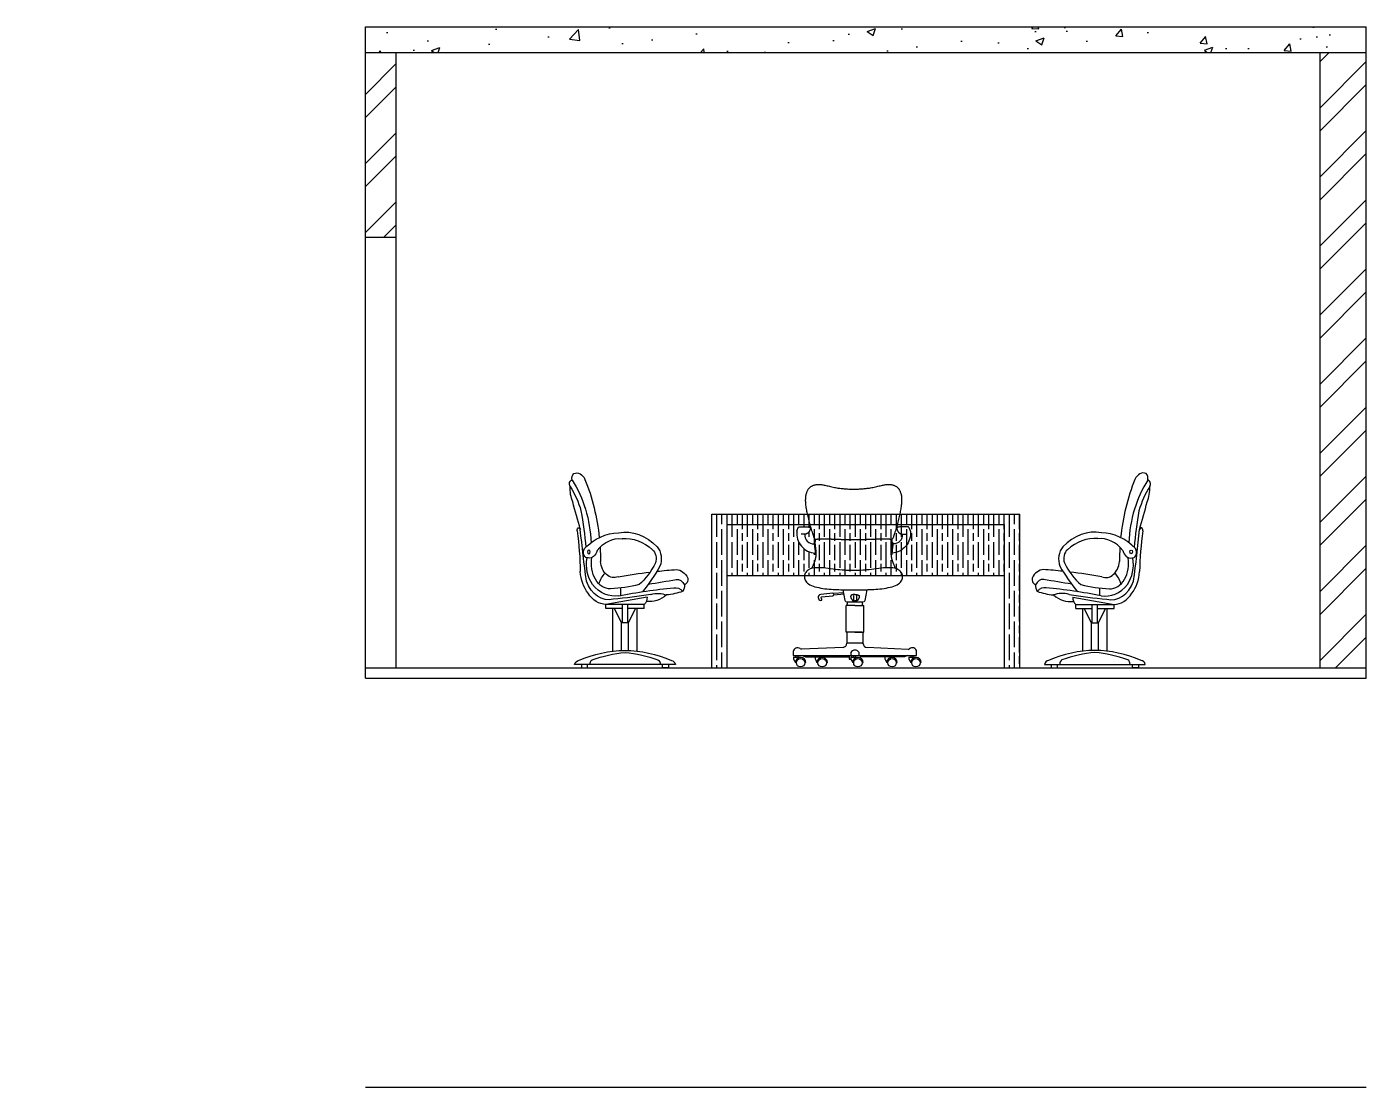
# Model space of a CAD drawing. Header units: inches. Extents: x 2702 to 16065, y 1501 to 3657.
# Drawn here: x 3800.5 to 4061.5, y 2373.3 to 2580.1 of the extents above; entities that cross this region are included whole.
import ezdxf

# ---------------------------------------------------------------- set-up
doc = ezdxf.new("R2010")
doc.units = ezdxf.units.IN
pattern_1 = [(90, (0, -504.8962), (3, -2e-16), [5, -1]), (90, (1, -505.8962), (3, -2e-16), [3, -0.75, 1.5, -0.75]), (90, (2, -507.3962), (3, -2e-16), [5, -1])]

# ---------------------------------------------------------------- blocks, each defined once
blk = doc.blocks.new('A$C01003397')
at = {"linetype": 'ByBlock'}
for p, q in [((233.7, 304.7), (470.5, 273)), ((386.2, 344.2), (386.2, 312.4)), ((250.5, 256), (250.5, 273)), ((250.5, 273), (470.5, 273)), ((250.5, 256), (345.5, 256)), ((290.5, 72.1), (290.5, 256)), ((340.5, 194.4), (299.8, 256)), ((345.5, 194.4), (345.5, 273)), ((375.5, 194.4), (375.5, 273)), ((375.5, 256), (470.5, 256)), ((380.5, 194.4), (421.2, 256)), ((430.5, 72.1), (430.5, 256)), ((470.5, 256), (470.5, 273)), ((340.5, 194.4), (380.5, 194.4)), ((340.5, 74.8), (340.5, 194.4)), ((380.5, 74.8), (380.5, 194.4)), ((70.4, 15), (650.5, 15)), ((110.3, 15), (110.3, 0)), ((110.3, 0), (145.3, 0)), ((145.3, 0), (145.3, 15)), ((575.9, 0), (575.9, 15)), ((610.9, 0), (575.9, 0)), ((610.9, 15), (610.9, 0))]:
    blk.add_line(p, q, dxfattribs=at)
blk.add_circle((568.7, 499.3), 8.06, dxfattribs=at)
for centre, radius, start, end in [((1240.5, 459.9), 738.7, 151.57365, 172.14822), ((1001.1, 516.4), 445.6, 139.00377, 177.11988), ((638.4, 784.8), 54.5, 71.66993, 150.61358), ((639.4, 815.8), 26.3, 344.55203, 52.03956), ((663.6, 792), 16.8, 319.1823, 86.09857), ((923.4, 563.1), 329.5, 138.58356, 159.9952), ((551.7, 774.8), 124.8, 331.41644, 2.86302), ((-2445, 1792.5), 3287.8, 338.67091, 340.87131), ((1947.1, 360.3), 1370.1, 166.68848, 173.32426), ((359.6, 287.6), 297.1, 82.5533, 128.1353), ((390.1, 244), 338.3, 52.86087, 88.64471), ((-4151.7, 1230), 4811.2, 349.75223, 352.43572), ((626.7, 593.4), 9.68, 337.541, 160.21721), ((1786.5, 383.8), 1169.1, 169.85841, 178.49194), ((222.2, 469), 69.8, 131.37208, 206.73868), ((358.9, 280.1), 277, 86.22963, 124.30412), ((392.2, 371.7), 185.4, 46.01911, 94.66193), ((1240.5, 459.9), 738.7, 175.37488, 180.15727), ((227.8, 470.3), 46, 122.87597, 203.69359), ((445.6, 449), 108.5, 269.07526, 14.18545), ((565.5, 520.2), 47, 198.72141, 278.47104), ((454.8, 446.3), 127.1, 316.9431, 12.45194), ((575.8, 497.9), 24.4, 262.07721, 40.46203), ((69.3, 339.7), 84, 93.17741, 145.66383), ((-164.7, -3861.4), 4291.1, 85.43187, 86.9357), ((806.6, 933.4), 814.9, 217.48071, 227.95636), ((470.1, 645.1), 343.9, 214.2004, 236.43925), ((-164.7, -3861.4), 4291.1, 82.4295, 84.90086), ((423.5, 467.8), 79, 253.17291, 352.78033), ((422.9, 328.6), 93.9, 20.93406, 56.88657), ((462.7, 431.7), 156.1, 315.00187, 353.69264), ((24.3, 382.2), 24.7, 168.68605, 259.68723), ((57.1, 354.6), 37.5, 175.12411, 221.78061), ((61.3, 331.7), 49.1, 83.8759, 147.81494), ((-20160.9, -163225.7), 164851.9, 82.895611, 82.951996), ((487.6, 1489), 1149.3, 259.59018, 267.8152), ((422.2, 490.4), 181.3, 261.74437, 313.7897), ((456, 433), 139.8, 258.71538, 335.03034), ((72.8, 278.6), 67.1, 83.08277, 130.47615), ((161.2, 830.3), 517.7, 255.22527, 265.66035), ((-284.5, -4486), 4845.1, 81.92333, 85.67479), ((171, 136.2), 184.5, 77.12982, 105.39159), ((221.2, 474.9), 189, 238.34776, 275.07836), ((641.4, 3769), 3479.5, 262.9134, 266.4954), ((270.5, 303.9), 36.8, 178.8018, 237.04531), ((468.6, 410), 136.9, 270.7604, 319.68074), ((360.5, -764.5), 839.5, 71.45935, 108.54065), ((408.1, -794.5), 862, 93.1679, 105.93678), ((312.8, -794.5), 862, 74.06322, 86.8321), ((94.3, 5.9), 25.5, 91.73574, 159.11714), ((177.9, 15.7), 19.7, 109.15355, 181.98119), ((543, 15.7), 19.7, 358.01881, 70.84645), ((626.6, 5.9), 25.5, 20.88286, 88.26426)]:
    blk.add_arc(centre, radius, start, end, dxfattribs=at)
blk = doc.blocks.new('office chair back elevation')
at = {"color": 7}
for p, q in [((0.86, -40.86), (0.32, -41.13)), ((1.46, -40.64), (0.86, -40.86)), ((2.13, -40.46), (1.46, -40.64)), ((2.86, -40.33), (2.13, -40.46)), ((3.67, -40.25), (2.86, -40.33)), ((4.56, -40.21), (3.67, -40.25)), ((5.53, -40.21), (4.56, -40.21)), ((6.6, -40.27), (5.53, -40.21)), ((7.73, -40.36), (6.6, -40.27)), ((8.92, -40.49), (7.73, -40.36)), ((10.15, -40.63), (8.92, -40.49)), ((11.39, -40.79), (10.15, -40.63)), ((12.63, -40.95), (11.39, -40.79)), ((13.85, -41.11), (12.63, -40.95)), ((33.49, -40.95), (32.27, -41.11)), ((34.73, -40.79), (33.49, -40.95)), ((35.97, -40.63), (34.73, -40.79)), ((37.2, -40.49), (35.97, -40.63)), ((38.39, -40.36), (37.2, -40.49)), ((39.53, -40.27), (38.39, -40.36)), ((40.59, -40.21), (39.53, -40.27)), ((41.57, -40.21), (40.59, -40.21)), ((42.46, -40.25), (41.57, -40.21)), ((43.26, -40.33), (42.46, -40.25)), ((44, -40.46), (43.26, -40.33)), ((44.66, -40.64), (44, -40.46)), ((45.26, -40.86), (44.66, -40.64)), ((45.8, -41.13), (45.26, -40.86)), ((-2.05, -44.52), (-2.06, -45.04)), ((-2.06, -45.04), (-2, -45.56)), ((-1.97, -44.01), (-2.05, -44.52)), ((-2, -45.56), (-1.86, -46.08)), ((-1.82, -43.52), (-1.97, -44.01)), ((-1.86, -46.08), (-1.63, -46.6)), ((-1.6, -43.05), (-1.82, -43.52)), ((-1.63, -46.6), (-1.33, -47.11)), ((-1.33, -42.6), (-1.6, -43.05)), ((-1, -42.18), (-1.33, -42.6)), ((-1.33, -47.11), (-0.94, -47.6)), ((-0.61, -41.79), (-1, -42.18)), ((-0.94, -47.6), (-0.46, -48.06)), ((-0.17, -41.44), (-0.61, -41.79)), ((0.32, -41.13), (-0.17, -41.44)), ((15.04, -41.25), (13.85, -41.11)), ((16.17, -41.37), (15.04, -41.25)), ((17.24, -41.47), (16.17, -41.37)), ((18.28, -41.54), (17.24, -41.47)), ((19.28, -41.6), (18.28, -41.54)), ((20.25, -41.64), (19.28, -41.6)), ((21.2, -41.67), (20.25, -41.64)), ((22.13, -41.69), (21.2, -41.67)), ((23.06, -41.69), (22.13, -41.69)), ((23.99, -41.69), (23.06, -41.69)), ((24.92, -41.67), (23.99, -41.69)), ((25.87, -41.64), (24.92, -41.67)), ((26.84, -41.6), (25.87, -41.64)), ((27.84, -41.54), (26.84, -41.6)), ((28.88, -41.47), (27.84, -41.54)), ((29.96, -41.37), (28.88, -41.47)), ((31.09, -41.25), (29.96, -41.37)), ((32.27, -41.11), (31.09, -41.25)), ((46.29, -41.44), (45.8, -41.13)), ((46.73, -41.79), (46.29, -41.44)), ((46.59, -48.06), (47.06, -47.6)), ((47.12, -42.18), (46.73, -41.79)), ((47.06, -47.6), (47.45, -47.11)), ((47.45, -42.6), (47.12, -42.18)), ((47.73, -43.05), (47.45, -42.6)), ((47.45, -47.11), (47.76, -46.6)), ((47.94, -43.52), (47.73, -43.05)), ((47.76, -46.6), (47.98, -46.08)), ((48.09, -44.01), (47.94, -43.52)), ((47.98, -46.08), (48.12, -45.56)), ((48.17, -44.52), (48.09, -44.01)), ((48.12, -45.56), (48.18, -45.04)), ((48.18, -45.04), (48.17, -44.52)), ((-0.46, -48.06), (0.11, -48.51)), ((0.11, -48.51), (0.77, -48.91)), ((0.77, -48.91), (1.53, -49.29)), ((1.53, -49.29), (2.37, -49.62)), ((2.37, -49.62), (3.29, -49.92)), ((3.29, -49.92), (4.26, -50.19)), ((4.26, -50.19), (5.28, -50.43)), ((5.28, -50.43), (6.33, -50.63)), ((6.33, -50.63), (7.4, -50.81)), ((7.4, -50.81), (8.48, -50.96)), ((8.48, -50.96), (9.56, -51.08)), ((9.56, -51.08), (10.62, -51.19)), ((10.62, -51.19), (11.67, -51.27)), ((11.67, -51.27), (12.71, -51.33)), ((12.71, -51.33), (13.72, -51.38)), ((18.1, -52.99), (12.82, -53.48)), ((18.24, -53.73), (12.99, -54.22)), ((13.72, -51.38), (14.71, -51.42)), ((14.71, -51.42), (15.66, -51.45)), ((15.66, -51.45), (16.59, -51.47)), ((16.59, -51.47), (17.48, -51.48)), ((17.48, -51.48), (18.34, -51.49)), ((18.34, -51.49), (19.17, -51.5)), ((19.17, -51.5), (19.97, -51.51)), ((19.97, -51.51), (20.76, -51.51)), ((20.76, -51.51), (21.54, -51.51)), ((21.54, -51.51), (22.3, -51.51)), ((22.3, -51.51), (23.06, -51.51)), ((23, -54.49), (23, -57.17)), ((23.06, -51.51), (23.82, -51.51)), ((23.82, -51.51), (24.59, -51.51)), ((24.59, -51.51), (25.36, -51.51)), ((24.65, -54.49), (24.65, -57.17)), ((25.36, -51.51), (26.15, -51.51)), ((26.15, -51.51), (26.96, -51.5)), ((26.96, -51.5), (27.79, -51.49)), ((27.79, -51.49), (28.64, -51.48)), ((28.64, -51.48), (29.53, -51.47)), ((29.53, -51.47), (30.46, -51.45)), ((30.46, -51.45), (31.42, -51.42)), ((31.42, -51.42), (32.4, -51.38)), ((32.4, -51.38), (33.42, -51.33)), ((33.42, -51.33), (34.45, -51.27)), ((34.45, -51.27), (35.5, -51.19)), ((35.5, -51.19), (36.57, -51.08)), ((36.57, -51.08), (37.64, -50.96)), ((37.64, -50.96), (38.72, -50.81)), ((38.72, -50.81), (39.79, -50.63)), ((39.79, -50.63), (40.84, -50.43)), ((40.84, -50.43), (41.86, -50.19)), ((41.86, -50.19), (42.84, -49.92)), ((42.84, -49.92), (43.75, -49.62)), ((43.75, -49.62), (44.59, -49.29)), ((44.59, -49.29), (45.35, -48.91)), ((45.35, -48.91), (46.02, -48.51)), ((46.02, -48.51), (46.59, -48.06)), ((23.82, -59.55), (19.28, -59.55)), ((19.28, -73.22), (19.28, -59.55)), ((23.82, -59.55), (28.37, -59.55)), ((28.37, -73.22), (28.37, -59.55)), ((23.82, -73.22), (19.28, -73.22)), ((19.72, -73.22), (19.72, -78.9)), ((23.82, -73.22), (28.37, -73.22)), ((27.54, -73.22), (23.82, -73.22)), ((27.92, -73.22), (27.92, -78.9)), ((17.71, -81.02), (-3.55, -81.81)), ((27.43, -78.9), (27.92, -78.9)), ((50.95, -82.02), (30.06, -81.04)), ((-7.7, -83.15), (-7.7, -85.09)), ((-7.7, -85.09), (23.82, -85.09)), ((-7.58, -85.96), (-7.19, -85.96)), ((-7.19, -85.96), (-4.12, -85.96)), ((-6.41, -85.96), (-6.41, -85.09)), ((-5.21, -85.96), (-5.21, -85.09)), ((-4.12, -85.96), (-4.12, -86.12)), ((-1.26, -88.76), (-1.79, -88.77)), ((6.67, -86.15), (6.67, -85.89)), ((9.24, -88.77), (9.78, -88.76)), ((22.2, -85.96), (21.69, -85.96)), ((22.94, -85.09), (22.94, -85.96)), ((26.73, -86.52), (26.73, -85.09)), ((27.48, -88.77), (28.01, -88.76)), ((44.92, -88.77), (45.46, -88.76)), ((51.38, -85.96), (51.77, -85.96)), ((52.52, -85.96), (52.52, -85.09)), ((55.34, -85.09), (55.34, -83.15)), ((57.71, -88.76), (57.17, -88.77))]:
    blk.add_line(p, q, dxfattribs=at)
for points in [[(3.73, -25.8), (3.53, -25.67), (3.36, -25.52), (3.22, -25.35), (3.09, -25.14), (2.98, -24.89), (2.86, -24.59), (2.73, -24.22), (2.59, -23.78), (2.43, -23.27), (2.24, -22.68), (2.04, -22.04), (1.82, -21.35), (1.6, -20.63), (1.37, -19.89), (1.15, -19.13), (0.94, -18.38), (0.73, -17.63), (0.54, -16.9), (0.35, -16.17), (0.18, -15.46), (0.01, -14.76), (-0.14, -14.07), (-0.29, -13.39), (-0.44, -12.72), (-0.58, -12.06), (-0.71, -11.41), (-0.83, -10.77), (-0.94, -10.14), (-1.05, -9.52), (-1.14, -8.9), (-1.22, -8.3), (-1.28, -7.71), (-1.33, -7.12), (-1.36, -6.55), (-1.38, -5.99), (-1.38, -5.45), (-1.37, -4.92), (-1.34, -4.41), (-1.29, -3.92), (-1.23, -3.46), (-1.15, -3.01), (-1.06, -2.59), (-0.95, -2.2), (-0.83, -1.82), (-0.71, -1.48), (-0.58, -1.15), (-0.45, -0.86), (-0.32, -0.58), (-0.19, -0.33), (-0.07, -0.1), (0.07, 0.1), (0.2, 0.3), (0.35, 0.48), (0.5, 0.65), (0.68, 0.81), (0.86, 0.97), (1.07, 1.12), (1.29, 1.28), (1.54, 1.42), (1.79, 1.57), (2.07, 1.7), (2.35, 1.83), (2.65, 1.94), (2.96, 2.04), (3.28, 2.13), (3.61, 2.21), (3.95, 2.27), (4.29, 2.31), (4.64, 2.35), (4.99, 2.37), (5.34, 2.38), (5.7, 2.37), (6.05, 2.36), (6.41, 2.33), (6.78, 2.29), (7.17, 2.23), (7.57, 2.16), (8.01, 2.08), (8.48, 1.98), (8.99, 1.87), (9.54, 1.74), (10.12, 1.6), (10.73, 1.45), (11.36, 1.3), (12, 1.15), (12.64, 1.01), (13.28, 0.87), (13.89, 0.74), (14.48, 0.63), (15.06, 0.53), (15.61, 0.45), (16.16, 0.38), (16.7, 0.31), (17.24, 0.26), (17.78, 0.21), (18.34, 0.17), (18.91, 0.13), (19.49, 0.09), (20.08, 0.06), (20.69, 0.03), (21.3, 0.01), (21.91, 0), (22.53, -0.01), (23.15, -0.02), (23.77, -0.01), (24.39, 0), (25.01, 0.01), (25.62, 0.03), (26.22, 0.06), (26.81, 0.09), (27.39, 0.13), (27.96, 0.17), (28.52, 0.21), (29.06, 0.26), (29.6, 0.31), (30.14, 0.38), (30.69, 0.45), (31.25, 0.53), (31.82, 0.63), (32.41, 0.74), (33.03, 0.87), (33.66, 1.01), (34.3, 1.15), (34.94, 1.3), (35.57, 1.45), (36.18, 1.6), (36.77, 1.74), (37.32, 1.87), (37.82, 1.98), (38.29, 2.08), (38.73, 2.16), (39.14, 2.23), (39.52, 2.29), (39.89, 2.33), (40.25, 2.36), (40.61, 2.37), (40.96, 2.38), (41.31, 2.37), (41.66, 2.35), (42.01, 2.31), (42.35, 2.27), (42.69, 2.21), (43.02, 2.13), (43.34, 2.04), (43.65, 1.94), (43.95, 1.83), (44.23, 1.7), (44.51, 1.57), (44.77, 1.42), (45.01, 1.28), (45.23, 1.12), (45.44, 0.97), (45.63, 0.81), (45.8, 0.65), (45.95, 0.48), (46.1, 0.3), (46.24, 0.1), (46.37, -0.1), (46.5, -0.33), (46.62, -0.58), (46.75, -0.86), (46.88, -1.15), (47.01, -1.48), (47.14, -1.82), (47.25, -2.2), (47.36, -2.59), (47.45, -3.01), (47.53, -3.46), (47.6, -3.92), (47.64, -4.41), (47.67, -4.92), (47.69, -5.45), (47.68, -5.99), (47.67, -6.55), (47.63, -7.12), (47.58, -7.71), (47.52, -8.3), (47.44, -8.9), (47.35, -9.52), (47.25, -10.14), (47.13, -10.77), (47.01, -11.41), (46.88, -12.06), (46.74, -12.72), (46.6, -13.39), (46.45, -14.07), (46.29, -14.76), (46.12, -15.46), (45.95, -16.17), (45.76, -16.9), (45.57, -17.63), (45.37, -18.38), (45.15, -19.13), (44.93, -19.89), (44.7, -20.63), (44.48, -21.35), (44.27, -22.04), (44.06, -22.68), (43.88, -23.27), (43.71, -23.78), (43.57, -24.22), (43.44, -24.59), (43.33, -24.89), (43.21, -25.14), (43.08, -25.35), (42.94, -25.52), (42.77, -25.67), (42.57, -25.8)], [(-5.89, -21.54), (-5.71, -20.99), (-5.56, -20.56), (-5.43, -20.23), (-5.32, -19.97), (-5.22, -19.79), (-5.13, -19.66), (-5.05, -19.57), (-4.97, -19.5), (-4.88, -19.44), (-4.77, -19.4), (-4.65, -19.36), (-4.51, -19.33), (-4.33, -19.31), (-4.12, -19.29), (-3.86, -19.28), (-3.55, -19.28), (-3.19, -19.28), (-2.78, -19.28), (-2.35, -19.29), (-1.9, -19.3), (-1.46, -19.32), (-1.03, -19.34), (-0.63, -19.36), (-0.28, -19.39), (0.02, -19.42), (0.27, -19.45), (0.46, -19.49), (0.62, -19.53), (0.74, -19.58), (0.83, -19.63), (0.9, -19.69), (0.95, -19.76), (0.98, -19.83), (1.01, -19.92), (1.03, -20.01), (1.03, -20.12), (1.02, -20.23), (1.01, -20.36), (0.97, -20.5), (0.93, -20.65), (0.88, -20.82), (0.81, -21), (0.74, -21.18), (0.65, -21.37), (0.56, -21.55), (0.46, -21.73), (0.35, -21.9), (0.24, -22.05), (0.12, -22.19), (0, -22.31), (-0.13, -22.42), (-0.27, -22.52), (-0.41, -22.61), (-0.56, -22.69), (-0.72, -22.77), (-0.89, -22.85), (-1.08, -22.92), (-1.28, -22.99), (-1.52, -23.05), (-1.8, -23.1), (-2.14, -23.13), (-2.54, -23.13), (-3.03, -23.1), (-3.6, -23.04)], [(52.15, -21.53), (51.97, -20.98), (51.82, -20.55), (51.69, -20.22), (51.58, -19.96), (51.49, -19.78), (51.4, -19.65), (51.31, -19.55), (51.23, -19.49), (51.14, -19.43), (51.04, -19.39), (50.92, -19.35), (50.77, -19.32), (50.6, -19.3), (50.38, -19.28), (50.13, -19.27), (49.82, -19.27), (49.45, -19.27), (49.05, -19.27), (48.62, -19.28), (48.17, -19.29), (47.72, -19.31), (47.29, -19.33), (46.89, -19.35), (46.54, -19.38), (46.24, -19.41), (46, -19.44), (45.8, -19.48), (45.65, -19.52), (45.53, -19.57), (45.44, -19.62), (45.37, -19.68), (45.32, -19.75), (45.28, -19.82), (45.25, -19.91), (45.24, -20), (45.23, -20.11), (45.24, -20.22), (45.26, -20.35), (45.29, -20.49), (45.33, -20.64), (45.39, -20.81), (45.45, -20.99), (45.53, -21.17), (45.61, -21.36), (45.7, -21.54), (45.8, -21.72), (45.91, -21.89), (46.02, -22.04), (46.14, -22.18), (46.26, -22.3), (46.39, -22.41), (46.53, -22.51), (46.67, -22.6), (46.83, -22.68), (46.99, -22.76), (47.16, -22.83), (47.34, -22.91), (47.55, -22.98), (47.78, -23.04), (48.06, -23.09), (48.4, -23.11), (48.81, -23.12), (49.29, -23.09), (49.86, -23.03)], [(44.44, -40.41), (44.29, -40.03), (44.14, -39.65), (44, -39.3), (43.86, -38.96), (43.73, -38.64), (43.61, -38.34), (43.5, -38.07), (43.4, -37.83), (43.32, -37.62), (43.25, -37.44), (43.19, -37.28), (43.14, -37.14), (43.1, -37.01), (43.06, -36.9), (43.03, -36.8), (43, -36.7), (42.97, -36.61), (42.94, -36.51), (42.92, -36.42), (42.89, -36.33), (42.86, -36.24), (42.84, -36.16), (42.82, -36.07), (42.8, -35.99), (42.77, -35.9), (42.75, -35.82), (42.73, -35.74), (42.72, -35.66), (42.7, -35.59), (42.68, -35.51), (42.66, -35.43), (42.65, -35.36), (42.63, -35.29), (42.62, -35.22), (42.61, -35.14), (42.59, -35.07), (42.58, -35), (42.57, -34.94), (42.56, -34.87), (42.55, -34.8), (42.54, -34.74), (42.53, -34.67), (42.52, -34.61), (42.51, -34.54), (42.5, -34.48), (42.49, -34.42), (42.49, -34.35), (42.48, -34.29), (42.47, -34.23), (42.47, -34.17), (42.46, -34.11), (42.46, -34.05), (42.45, -33.99), (42.45, -33.93), (42.45, -33.87), (42.44, -33.81), (42.44, -33.75), (42.43, -33.69), (42.43, -33.64), (42.43, -33.58), (42.43, -33.52), (42.43, -33.46), (42.42, -33.41), (42.42, -33.35), (42.42, -33.29), (42.42, -33.24), (42.42, -33.18), (42.42, -33.12), (42.42, -33.07), (42.42, -33.01), (42.42, -32.95), (42.42, -32.9), (42.42, -32.84), (42.42, -32.79), (42.42, -32.73), (42.42, -32.68), (42.42, -32.62), (42.42, -32.57), (42.43, -32.51), (42.43, -32.46), (42.43, -32.4), (42.43, -32.35), (42.43, -32.3), (42.44, -32.24), (42.44, -32.19), (42.44, -32.14), (42.45, -32.08), (42.45, -32.03), (42.45, -31.98), (42.46, -31.93), (42.46, -31.87), (42.46, -31.82), (42.47, -31.77), (42.47, -31.72), (42.47, -31.67), (42.48, -31.61), (42.48, -31.56), (42.49, -31.51), (42.49, -31.46), (42.5, -31.41), (42.5, -31.36), (42.51, -31.31), (42.51, -31.26), (42.52, -31.21), (42.52, -31.16), (42.53, -31.11), (42.53, -31.06), (42.54, -31.01), (42.54, -30.96), (42.55, -30.91), (42.55, -30.86), (42.56, -30.81), (42.57, -30.76), (42.57, -30.72), (42.58, -30.67), (42.58, -30.62), (42.59, -30.57), (42.59, -30.52), (42.6, -30.48), (42.61, -30.43), (42.61, -30.38), (42.62, -30.33), (42.62, -30.29), (42.63, -30.24), (42.64, -30.19), (42.64, -30.15), (42.65, -30.1), (42.65, -30.06), (42.66, -30.01), (42.67, -29.96), (42.67, -29.92), (42.68, -29.87), (42.68, -29.83), (42.69, -29.78), (42.7, -29.74), (42.7, -29.69), (42.71, -29.65), (42.71, -29.61), (42.72, -29.56), (42.73, -29.52), (42.73, -29.47), (42.74, -29.43), (42.74, -29.39), (42.75, -29.34), (42.75, -29.3), (42.76, -29.26), (42.76, -29.22), (42.77, -29.17), (42.78, -29.13), (42.78, -29.09), (42.79, -29.05), (42.79, -29.01), (42.8, -28.96), (42.8, -28.92), (42.81, -28.88), (42.81, -28.84), (42.81, -28.8), (42.82, -28.76), (42.82, -28.72), (42.83, -28.68), (42.83, -28.64), (42.84, -28.6), (42.84, -28.56), (42.85, -28.52), (42.85, -28.48), (42.85, -28.44), (42.86, -28.41), (42.86, -28.37), (42.86, -28.33), (42.87, -28.29), (42.87, -28.25), (42.87, -28.22), (42.88, -28.18), (42.88, -28.14), (42.88, -28.1), (42.88, -28.07), (42.89, -28.03), (42.89, -27.99), (42.89, -27.96), (42.89, -27.92), (42.89, -27.89), (42.89, -27.85), (42.9, -27.81), (42.9, -27.78), (42.9, -27.74), (42.9, -27.71), (42.9, -27.68), (42.9, -27.64), (42.9, -27.61), (42.9, -27.57), (42.9, -27.54), (42.9, -27.51), (42.9, -27.47), (42.9, -27.44), (42.9, -27.41), (42.9, -27.37), (42.9, -27.34), (42.9, -27.31), (42.9, -27.28), (42.9, -27.25), (42.89, -27.22), (42.89, -27.19), (42.89, -27.16), (42.89, -27.12), (42.89, -27.09), (42.89, -27.07), (42.88, -27.04), (42.88, -27.01), (42.88, -26.98), (42.88, -26.95), (42.88, -26.92), (42.87, -26.89), (42.87, -26.86), (42.87, -26.84), (42.87, -26.81), (42.86, -26.78), (42.86, -26.76), (42.86, -26.73), (42.85, -26.71), (42.85, -26.68), (42.85, -26.65), (42.85, -26.63), (42.84, -26.61), (42.84, -26.58), (42.84, -26.56), (42.83, -26.53), (42.83, -26.51), (42.83, -26.49), (42.82, -26.47), (42.82, -26.44), (42.82, -26.42), (42.81, -26.4), (42.81, -26.38), (42.81, -26.36), (42.8, -26.34), (42.8, -26.32), (42.79, -26.3), (42.79, -26.28), (42.79, -26.26), (42.78, -26.24), (42.78, -26.22), (42.78, -26.21), (42.77, -26.19), (42.77, -26.17), (42.77, -26.16), (42.76, -26.14), (42.76, -26.13), (42.76, -26.11), (42.75, -26.1), (42.75, -26.08), (42.75, -26.07), (42.74, -26.05), (42.74, -26.04), (42.74, -26.03), (42.73, -26.02), (42.73, -26), (42.72, -25.99), (42.72, -25.98), (42.71, -25.97), (42.71, -25.96), (42.7, -25.95), (42.7, -25.94), (42.69, -25.93), (42.69, -25.92), (42.68, -25.91), (42.67, -25.9), (42.67, -25.89), (42.66, -25.88), (42.65, -25.88), (42.64, -25.87), (42.63, -25.86), (42.62, -25.85), (42.61, -25.85), (42.6, -25.84), (42.59, -25.83), (42.58, -25.83), (42.57, -25.82), (42.55, -25.82), (42.54, -25.81), (42.53, -25.81), (42.51, -25.8), (42.49, -25.8), (42.48, -25.79), (42.46, -25.79), (42.44, -25.78), (42.42, -25.78), (42.4, -25.77), (42.38, -25.77), (42.36, -25.77), (42.33, -25.76), (42.31, -25.76), (42.28, -25.76), (42.26, -25.75), (42.23, -25.75), (42.2, -25.75), (42.17, -25.74), (42.14, -25.74), (42.11, -25.74), (42.07, -25.73), (42.04, -25.73), (42, -25.73), (41.97, -25.73), (41.93, -25.72), (41.89, -25.72), (41.85, -25.72), (41.81, -25.72), (41.76, -25.71), (41.72, -25.71), (41.67, -25.71), (41.62, -25.71), (41.57, -25.7), (41.52, -25.7), (41.47, -25.7), (41.42, -25.7), (41.36, -25.69), (41.3, -25.69), (41.25, -25.69), (41.19, -25.69), (41.13, -25.68), (41.06, -25.68), (41, -25.68), (40.93, -25.68), (40.86, -25.67), (40.8, -25.67), (40.73, -25.67), (40.65, -25.67), (40.58, -25.66), (40.51, -25.66), (40.43, -25.66), (40.35, -25.66), (40.27, -25.65), (40.19, -25.65), (40.11, -25.65), (40.03, -25.65), (39.94, -25.65), (39.86, -25.64), (39.77, -25.64), (39.68, -25.64), (39.59, -25.64), (39.5, -25.64), (39.4, -25.64), (39.31, -25.63), (39.21, -25.63), (39.12, -25.63), (39.02, -25.63), (38.92, -25.63), (38.82, -25.63), (38.71, -25.63), (38.61, -25.63), (38.5, -25.63), (38.4, -25.63), (38.29, -25.63), (38.18, -25.63), (38.07, -25.63), (37.96, -25.63), (37.84, -25.63), (37.73, -25.63), (37.61, -25.63), (37.49, -25.63), (37.38, -25.63), (37.26, -25.63), (37.13, -25.63), (37.01, -25.63), (36.89, -25.63), (36.76, -25.64), (36.64, -25.64), (36.51, -25.64), (36.38, -25.64), (36.25, -25.65), (36.12, -25.65), (35.99, -25.65), (35.85, -25.66), (35.72, -25.66), (35.58, -25.66), (35.44, -25.67), (35.3, -25.67), (35.16, -25.68), (35.02, -25.68), (34.88, -25.68), (34.74, -25.69), (34.59, -25.69), (34.45, -25.7), (34.3, -25.71), (34.15, -25.71), (34, -25.72), (33.85, -25.72), (33.69, -25.73), (33.54, -25.73), (33.38, -25.74), (33.22, -25.75), (33.07, -25.75), (32.91, -25.76), (32.74, -25.77), (32.58, -25.77), (32.41, -25.78), (32.25, -25.79), (32.08, -25.79), (31.91, -25.8), (31.74, -25.81), (31.57, -25.81), (31.39, -25.82), (31.21, -25.82), (31.04, -25.83), (30.86, -25.84), (30.68, -25.84), (30.49, -25.85), (30.31, -25.85), (30.12, -25.86), (29.93, -25.86), (29.74, -25.87), (29.55, -25.87), (29.36, -25.88), (29.16, -25.88), (28.96, -25.89), (28.76, -25.89), (28.56, -25.89), (28.36, -25.9), (28.15, -25.9), (27.94, -25.9), (27.73, -25.9), (27.52, -25.91), (27.31, -25.91), (27.09, -25.91), (26.87, -25.91), (26.65, -25.91), (26.43, -25.91), (26.21, -25.91), (25.98, -25.91), (25.75, -25.91), (25.52, -25.91), (25.29, -25.91), (25.06, -25.9), (24.82, -25.9), (24.59, -25.9), (24.35, -25.89), (24.11, -25.89), (23.87, -25.89), (23.63, -25.88), (23.39, -25.88), (23.14, -25.88), (22.9, -25.88), (22.66, -25.88), (22.41, -25.89), (22.17, -25.89), (21.93, -25.89), (21.69, -25.9), (21.45, -25.9), (21.21, -25.9), (20.98, -25.91), (20.74, -25.91), (20.51, -25.91), (20.28, -25.91), (20.06, -25.91), (19.83, -25.91), (19.61, -25.91), (19.39, -25.91), (19.17, -25.91), (18.96, -25.91), (18.74, -25.91), (18.53, -25.9), (18.32, -25.9), (18.12, -25.9), (17.91, -25.9), (17.71, -25.89), (17.5, -25.89), (17.3, -25.89), (17.11, -25.88), (16.91, -25.88), (16.72, -25.87), (16.52, -25.87), (16.33, -25.86), (16.14, -25.86), (15.96, -25.85), (15.77, -25.85), (15.59, -25.84), (15.41, -25.84), (15.23, -25.83), (15.05, -25.82), (14.87, -25.82), (14.7, -25.81), (14.53, -25.81), (14.35, -25.8), (14.19, -25.79), (14.02, -25.79), (13.85, -25.78), (13.69, -25.77), (13.52, -25.77), (13.36, -25.76), (13.2, -25.75), (13.04, -25.75), (12.88, -25.74), (12.73, -25.73), (12.57, -25.73), (12.42, -25.72), (12.27, -25.72), (12.12, -25.71), (11.97, -25.71), (11.82, -25.7), (11.67, -25.69), (11.53, -25.69), (11.38, -25.68), (11.24, -25.68), (11.1, -25.68), (10.96, -25.67), (10.82, -25.67), (10.68, -25.66), (10.55, -25.66), (10.41, -25.66), (10.28, -25.65), (10.15, -25.65), (10.01, -25.65), (9.88, -25.64), (9.76, -25.64), (9.63, -25.64), (9.5, -25.64), (9.38, -25.63), (9.25, -25.63), (9.13, -25.63), (9.01, -25.63), (8.89, -25.63), (8.77, -25.63), (8.65, -25.63), (8.54, -25.63), (8.42, -25.63), (8.31, -25.63), (8.2, -25.63), (8.09, -25.63), (7.98, -25.63), (7.87, -25.63), (7.76, -25.63), (7.66, -25.63), (7.55, -25.63), (7.45, -25.63), (7.35, -25.63), (7.25, -25.63), (7.15, -25.63), (7.05, -25.63), (6.96, -25.63), (6.86, -25.64), (6.77, -25.64), (6.68, -25.64), (6.59, -25.64), (6.5, -25.64), (6.41, -25.64), (6.32, -25.65), (6.24, -25.65), (6.15, -25.65), (6.07, -25.65), (5.99, -25.65), (5.91, -25.66), (5.84, -25.66), (5.76, -25.66), (5.68, -25.66), (5.61, -25.67), (5.54, -25.67), (5.47, -25.67), (5.4, -25.67), (5.33, -25.68), (5.27, -25.68), (5.2, -25.68), (5.14, -25.68), (5.08, -25.69), (5.02, -25.69), (4.96, -25.69), (4.9, -25.69), (4.85, -25.7), (4.79, -25.7), (4.74, -25.7), (4.69, -25.7), (4.64, -25.71), (4.59, -25.71), (4.55, -25.71), (4.5, -25.71), (4.46, -25.72), (4.42, -25.72), (4.38, -25.72), (4.34, -25.72), (4.3, -25.73), (4.26, -25.73), (4.23, -25.73), (4.19, -25.73), (4.16, -25.74), (4.13, -25.74), (4.09, -25.74), (4.06, -25.75), (4.04, -25.75), (4.01, -25.75), (3.98, -25.76), (3.96, -25.76), (3.93, -25.76), (3.91, -25.77), (3.89, -25.77), (3.87, -25.77), (3.84, -25.78), (3.83, -25.78), (3.81, -25.79), (3.79, -25.79), (3.77, -25.8), (3.76, -25.8), (3.74, -25.81), (3.73, -25.81), (3.71, -25.82), (3.7, -25.82), (3.69, -25.83), (3.67, -25.83), (3.66, -25.84), (3.65, -25.85), (3.64, -25.85), (3.63, -25.86), (3.62, -25.87), (3.61, -25.88), (3.61, -25.88), (3.6, -25.89), (3.59, -25.9), (3.58, -25.91), (3.58, -25.92), (3.57, -25.93), (3.57, -25.94), (3.56, -25.95), (3.56, -25.96), (3.55, -25.97), (3.55, -25.98), (3.54, -25.99), (3.54, -26), (3.53, -26.02), (3.53, -26.03), (3.53, -26.04), (3.52, -26.05), (3.52, -26.07), (3.52, -26.08), (3.51, -26.1), (3.51, -26.11), (3.5, -26.13), (3.5, -26.14), (3.5, -26.16), (3.49, -26.17), (3.49, -26.19), (3.49, -26.21), (3.48, -26.22), (3.48, -26.24), (3.48, -26.26), (3.47, -26.28), (3.47, -26.3), (3.47, -26.32), (3.46, -26.34), (3.46, -26.36), (3.46, -26.38), (3.45, -26.4), (3.45, -26.42), (3.45, -26.44), (3.44, -26.47), (3.44, -26.49), (3.44, -26.51), (3.43, -26.53), (3.43, -26.56), (3.43, -26.58), (3.42, -26.61), (3.42, -26.63), (3.42, -26.65), (3.41, -26.68), (3.41, -26.71), (3.41, -26.73), (3.41, -26.76), (3.4, -26.78), (3.4, -26.81), (3.4, -26.84), (3.39, -26.86), (3.39, -26.89), (3.39, -26.92), (3.39, -26.95), (3.39, -26.98), (3.38, -27.01), (3.38, -27.04), (3.38, -27.07), (3.38, -27.09), (3.38, -27.12), (3.37, -27.16), (3.37, -27.19), (3.37, -27.22), (3.37, -27.25), (3.37, -27.28), (3.37, -27.31), (3.37, -27.34), (3.37, -27.37), (3.37, -27.41), (3.36, -27.44), (3.36, -27.47), (3.36, -27.51), (3.36, -27.54), (3.36, -27.57), (3.36, -27.61), (3.36, -27.64), (3.37, -27.68), (3.37, -27.71), (3.37, -27.74), (3.37, -27.78), (3.37, -27.81), (3.37, -27.85), (3.37, -27.89), (3.37, -27.92), (3.38, -27.96), (3.38, -27.99), (3.38, -28.03), (3.38, -28.07), (3.38, -28.1), (3.39, -28.14), (3.39, -28.18), (3.39, -28.22), (3.4, -28.25), (3.4, -28.29), (3.4, -28.33), (3.41, -28.37), (3.41, -28.41), (3.41, -28.44), (3.42, -28.48), (3.42, -28.52), (3.42, -28.56), (3.43, -28.6), (3.43, -28.64), (3.44, -28.68), (3.44, -28.72), (3.45, -28.76), (3.45, -28.8), (3.45, -28.84), (3.46, -28.88), (3.46, -28.92), (3.47, -28.96), (3.47, -29.01), (3.48, -29.05), (3.48, -29.09), (3.49, -29.13), (3.5, -29.17), (3.5, -29.22), (3.51, -29.26), (3.51, -29.3), (3.52, -29.34), (3.52, -29.39), (3.53, -29.43), (3.53, -29.47), (3.54, -29.52), (3.55, -29.56), (3.55, -29.61), (3.56, -29.65), (3.56, -29.69), (3.57, -29.74), (3.58, -29.78), (3.58, -29.83), (3.59, -29.87), (3.59, -29.92), (3.6, -29.96), (3.61, -30.01), (3.61, -30.06), (3.62, -30.1), (3.62, -30.15), (3.63, -30.19), (3.64, -30.24), (3.64, -30.29), (3.65, -30.33), (3.65, -30.38), (3.66, -30.43), (3.66, -30.48), (3.67, -30.52), (3.68, -30.57), (3.68, -30.62), (3.69, -30.67), (3.69, -30.72), (3.7, -30.76), (3.71, -30.81), (3.71, -30.86), (3.72, -30.91), (3.72, -30.96), (3.73, -31.01), (3.73, -31.06), (3.74, -31.11), (3.74, -31.16), (3.75, -31.21), (3.75, -31.26), (3.76, -31.31), (3.76, -31.36), (3.77, -31.41), (3.77, -31.46), (3.78, -31.51), (3.78, -31.56), (3.79, -31.61), (3.79, -31.67), (3.79, -31.72), (3.8, -31.77), (3.8, -31.82), (3.81, -31.87), (3.81, -31.93), (3.81, -31.98), (3.82, -32.03), (3.82, -32.08), (3.82, -32.14), (3.83, -32.19), (3.83, -32.24), (3.83, -32.3), (3.83, -32.35), (3.84, -32.4), (3.84, -32.46), (3.84, -32.51), (3.84, -32.57), (3.84, -32.62), (3.84, -32.68), (3.85, -32.73), (3.85, -32.79), (3.85, -32.84), (3.85, -32.9), (3.85, -32.95), (3.85, -33.01), (3.85, -33.07), (3.85, -33.12), (3.85, -33.18), (3.85, -33.24), (3.84, -33.29), (3.84, -33.35), (3.84, -33.41), (3.84, -33.46), (3.84, -33.52), (3.84, -33.58), (3.83, -33.64), (3.83, -33.69), (3.83, -33.75), (3.82, -33.81), (3.82, -33.87), (3.82, -33.93), (3.81, -33.99), (3.81, -34.05), (3.8, -34.11), (3.8, -34.17), (3.79, -34.23), (3.78, -34.29), (3.78, -34.35), (3.77, -34.42), (3.76, -34.48), (3.76, -34.54), (3.75, -34.61), (3.74, -34.67), (3.73, -34.74), (3.72, -34.8), (3.71, -34.87), (3.7, -34.94), (3.69, -35), (3.67, -35.07), (3.66, -35.14), (3.65, -35.22), (3.63, -35.29), (3.62, -35.36), (3.6, -35.43), (3.58, -35.51), (3.57, -35.59), (3.55, -35.66), (3.53, -35.74), (3.51, -35.82), (3.49, -35.9), (3.47, -35.99), (3.45, -36.07), (3.42, -36.16), (3.4, -36.24), (3.38, -36.33), (3.35, -36.42), (3.32, -36.51), (3.3, -36.61), (3.27, -36.7), (3.24, -36.8), (3.21, -36.9), (3.17, -37.01), (3.13, -37.14), (3.08, -37.28), (3.02, -37.44), (2.94, -37.62), (2.86, -37.83), (2.76, -38.07), (2.65, -38.34), (2.53, -38.64), (2.4, -38.95), (2.27, -39.29), (2.13, -39.64), (1.98, -40.01), (1.83, -40.39)], [(3.37, -27.22), (3.21, -27.35), (3.1, -27.46), (3.02, -27.57), (2.98, -27.67), (2.96, -27.78), (2.97, -27.89), (2.98, -28.01), (3.01, -28.14), (3.03, -28.28), (3.06, -28.44), (3.08, -28.61), (3.11, -28.79), (3.13, -28.99), (3.16, -29.2), (3.19, -29.43), (3.22, -29.67), (3.25, -29.92), (3.28, -30.19), (3.32, -30.46), (3.35, -30.73), (3.38, -30.99), (3.41, -31.25), (3.44, -31.49), (3.46, -31.72), (3.48, -31.92), (3.5, -32.11), (3.51, -32.27), (3.52, -32.42), (3.53, -32.56), (3.53, -32.68), (3.53, -32.79), (3.53, -32.9), (3.53, -32.99), (3.52, -33.08), (3.53, -33.17), (3.54, -33.26), (3.57, -33.35), (3.62, -33.44), (3.7, -33.54), (3.8, -33.64)], [(42.89, -27.21), (43.05, -27.33), (43.17, -27.45), (43.24, -27.56), (43.29, -27.66), (43.3, -27.77), (43.3, -27.88), (43.28, -28), (43.26, -28.13), (43.23, -28.27), (43.21, -28.43), (43.18, -28.6), (43.16, -28.78), (43.13, -28.98), (43.1, -29.19), (43.07, -29.42), (43.04, -29.66), (43.01, -29.91), (42.98, -30.18), (42.95, -30.45), (42.92, -30.71), (42.88, -30.98), (42.85, -31.24), (42.83, -31.48), (42.8, -31.71), (42.78, -31.91), (42.76, -32.1), (42.75, -32.26), (42.74, -32.41), (42.73, -32.55), (42.73, -32.67), (42.73, -32.78), (42.73, -32.89), (42.74, -32.98), (42.74, -33.07), (42.74, -33.16), (42.72, -33.25), (42.69, -33.34), (42.63, -33.43), (42.55, -33.53), (42.43, -33.64)], [(6.66, -55.2), (12.59, -54.64)], [(23.82, -53.87), (23.64, -53.87), (23.47, -53.88), (23.32, -53.9), (23.19, -53.92), (23.06, -53.95), (22.95, -53.97), (22.84, -54), (22.75, -54.03), (22.66, -54.05), (22.59, -54.08), (22.52, -54.1), (22.45, -54.11), (22.4, -54.13), (22.34, -54.14), (22.29, -54.16), (22.25, -54.17), (22.21, -54.18), (22.17, -54.19), (22.13, -54.2), (22.09, -54.21), (22.06, -54.22), (22.03, -54.24), (22, -54.25), (21.97, -54.26), (21.94, -54.27), (21.91, -54.29), (21.88, -54.31), (21.86, -54.33), (21.83, -54.35), (21.81, -54.38), (21.79, -54.4), (21.76, -54.44), (21.74, -54.47), (21.72, -54.51), (21.7, -54.56), (21.68, -54.6), (21.67, -54.65), (21.65, -54.69), (21.64, -54.74), (21.63, -54.78), (21.62, -54.82), (21.61, -54.86), (21.61, -54.9), (21.6, -54.94), (21.6, -54.97), (21.6, -55.01), (21.6, -55.04), (21.61, -55.08), (21.61, -55.11), (21.62, -55.15), (21.63, -55.18), (21.64, -55.22), (21.65, -55.25), (21.66, -55.29), (21.67, -55.33), (21.68, -55.37), (21.69, -55.41), (21.71, -55.44), (21.72, -55.48), (21.73, -55.52), (21.75, -55.57), (21.76, -55.61), (21.78, -55.65), (21.79, -55.7), (21.81, -55.74), (21.83, -55.79), (21.85, -55.84), (21.88, -55.89), (21.9, -55.94), (21.93, -55.99), (21.96, -56.04), (21.99, -56.09), (22.02, -56.14), (22.05, -56.19), (22.08, -56.24), (22.12, -56.29), (22.15, -56.34), (22.18, -56.39), (22.22, -56.44), (22.25, -56.49), (22.28, -56.55), (22.31, -56.6), (22.34, -56.66), (22.37, -56.71), (22.4, -56.76), (22.43, -56.81), (22.46, -56.86), (22.49, -56.91), (22.52, -56.95), (22.55, -56.99), (22.58, -57.03), (22.61, -57.06), (22.64, -57.08), (22.67, -57.11), (22.71, -57.13), (22.74, -57.14), (22.77, -57.16), (22.8, -57.16), (22.83, -57.17), (22.86, -57.17), (22.89, -57.17), (22.93, -57.17), (22.96, -57.17), (23.01, -57.17), (23.05, -57.18), (23.1, -57.18), (23.17, -57.18), (23.25, -57.18), (23.35, -57.19), (23.48, -57.19), (23.63, -57.19), (23.81, -57.19)], [(23.82, -53.87), (24, -53.87), (24.17, -53.88), (24.32, -53.9), (24.46, -53.92), (24.59, -53.95), (24.7, -53.97), (24.8, -54), (24.9, -54.03), (24.98, -54.05), (25.06, -54.08), (25.13, -54.1), (25.19, -54.11), (25.25, -54.13), (25.3, -54.14), (25.35, -54.16), (25.4, -54.17), (25.44, -54.18), (25.48, -54.19), (25.52, -54.2), (25.55, -54.21), (25.59, -54.22), (25.62, -54.24), (25.65, -54.25), (25.68, -54.26), (25.71, -54.27), (25.73, -54.29), (25.76, -54.31), (25.79, -54.33), (25.81, -54.35), (25.84, -54.38), (25.86, -54.4), (25.88, -54.44), (25.9, -54.47), (25.92, -54.51), (25.94, -54.56), (25.96, -54.6), (25.98, -54.65), (25.99, -54.69), (26.01, -54.74), (26.02, -54.78), (26.03, -54.82), (26.03, -54.86), (26.04, -54.9), (26.04, -54.94), (26.05, -54.97), (26.05, -55.01), (26.04, -55.04), (26.04, -55.08), (26.03, -55.11), (26.03, -55.15), (26.02, -55.18), (26.01, -55.22), (26, -55.25), (25.99, -55.29), (25.98, -55.33), (25.96, -55.37), (25.95, -55.41), (25.94, -55.44), (25.93, -55.48), (25.91, -55.52), (25.9, -55.57), (25.88, -55.61), (25.87, -55.65), (25.85, -55.7), (25.83, -55.74), (25.81, -55.79), (25.79, -55.84), (25.77, -55.89), (25.74, -55.94), (25.72, -55.99), (25.69, -56.04), (25.66, -56.09), (25.63, -56.14), (25.6, -56.19), (25.56, -56.24), (25.53, -56.29), (25.5, -56.34), (25.46, -56.39), (25.43, -56.44), (25.4, -56.49), (25.37, -56.55), (25.34, -56.6), (25.31, -56.66), (25.28, -56.71), (25.25, -56.76), (25.22, -56.81), (25.19, -56.86), (25.16, -56.91), (25.13, -56.95), (25.1, -56.99), (25.07, -57.03), (25.03, -57.06), (25, -57.08), (24.97, -57.11), (24.94, -57.13), (24.91, -57.14), (24.88, -57.16), (24.85, -57.16), (24.82, -57.17), (24.79, -57.17), (24.75, -57.17), (24.72, -57.17), (24.68, -57.17), (24.64, -57.17), (24.59, -57.18), (24.54, -57.18), (24.47, -57.18), (24.39, -57.18), (24.29, -57.19), (24.16, -57.19), (24, -57.19), (23.81, -57.19)], [(-3.22, -85.09), (-1.43, -85.89), (20.88, -85.89)], [(20.88, -85.09), (20.88, -87.04), (21.79, -87.04)], [(22.2, -85.96), (25.08, -85.96)], [(23.82, -85.09), (55.34, -85.09)], [(24.12, -85.96), (24.12, -85.09)], [(25.08, -85.96), (25.08, -86.13)], [(50.87, -85.09), (49.07, -85.89), (26.73, -85.89)], [(42.71, -86.12), (42.71, -85.89)], [(51.77, -85.96), (54.85, -85.96)], [(53.53, -85.96), (53.53, -85.09)], [(54.85, -85.96), (54.85, -86.12)]]:
    blk.add_lwpolyline(points, dxfattribs=at)
for points in [[(-5.89, -21.54, 0.421347), (3.51, -32.81, 0.421347)], [(-1.8, -23.1, 0.454155), (2.99, -28.06, 0.4298)], [(52.15, -21.53, -0.421347), (42.76, -32.8, -0.421347)], [(48.06, -23.09, -0.454155), (43.27, -28.05, -0.4298)], [(12.49, -53.29), (6.29, -53.87, 0.864311), (6.36, -56.96, 0.149371), (6.91, -56.77, 0.300688), (6.95, -56.54, -0.099518), (6.56, -55.34, -0.414757), (6.66, -55.2)], [(29.82, -51.46), (28.8, -57.06, -0.362522), (27.89, -57.82), (23.82, -57.82), (19.76, -57.82, -0.362522), (18.84, -57.06), (17.83, -51.49)], [(19.95, -59.55, 0.29953), (19.92, -58.88, -0.285628), (19.95, -58.48, 0.29038), (19.93, -57.82, 0.29038)], [(27.69, -59.55, -0.29953), (27.72, -58.88, 0.285628), (27.69, -58.48, -0.29038), (27.71, -57.82, -0.29038)], [(27.43, -78.9), (23.82, -78.9), (19.72, -78.9, -0.290593)], [(25.98, -85.09), (25.98, -83.89, 0.121883), (25.91, -83.61, 0.603282), (21.74, -83.61, 0.121883), (21.67, -83.89), (21.67, -85.09)]]:
    blk.add_lwpolyline(points, format="xyb", dxfattribs=at)
for centre in [(-3.95, -88.81), (7.08, -88.81), (25.32, -88.81), (42.77, -88.81), (55.01, -88.81)]:
    blk.add_circle(centre, 2.16, dxfattribs=at)
for centre, radius, start, end in [((12.31, -53.99), 0.715, 293.03532, 76.03946), ((-5.54, -83.31), 2.17, 51.97108, 176.05452), ((-3.59, -80.81), 1, 231.97108, 272.12611), ((17.37, -78.68), 2.37, 278.40217, 354.64334), ((30.28, -78.68), 2.37, 185.35666, 264.8158), ((50.99, -81.02), 1, 267.31339, 313.74399), ((53.18, -83.31), 2.17, 3.94548, 133.74399), ((-4.51, -86.23), 3.08, 175.10463, 238.79707), ((-3.95, -88.81), 2.69, 1.11821, 172.64751), ((6.52, -86.23), 3.08, 173.66529, 238.79707), ((7.08, -88.81), 2.69, 1.11821, 172.64751), ((24.76, -86.23), 3.08, 175.10463, 238.79707), ((25.32, -88.81), 2.69, 1.11821, 172.64751), ((42.21, -86.23), 3.08, 173.66529, 238.79707), ((42.77, -88.81), 2.69, 1.11821, 172.64751), ((54.45, -86.23), 3.08, 175.10463, 238.79707), ((55.01, -88.81), 2.69, 1.11821, 172.64751)]:
    blk.add_arc(centre, radius, start, end, dxfattribs=at)

msp = doc.modelspace()

# ---------------------------------------------------------------- hatches: boundary and pattern name
at = {"true_color": 0xc7c8ca}
h = msp.add_hatch(dxfattribs=at)
h.set_pattern_fill('AR-CONC', color=9, scale=0.09)
h.set_pattern_definition([(50, (0, -504.896), (16.39662, -1.434518), [1.7145, -18.8595]), (355, (0, -504.896), (-3.17191, 17.195116), [1.3716, -15.08765]), (100.45144, (1.366, -505.016), (13.22471, 15.7606), [1.4571, -16.02812]), (46.1842, (0, -500.324), (24.39711, -3.78381), [2.57175, -28.28925]), (96.63556, (2.033, -500.64), (21.36637, 22.26835), [2.18565, -24.0422]), (351.18415, (0, -500.324), (21.36637, 22.26835), [2.0574, -22.63138]), (21, (2.286, -501.467), (13.645295, -9.203868), [1.7145, -18.8595]), (326, (2.286, -501.467), (5.56218, 16.576917), [1.3716, -15.0876]), (71.45144, (3.423, -502.234), (19.20748, 7.37305), [1.4571, -16.028094]), (37.5, (0, -504.896), (0.277974, 7.6099535), [0, -14.90472, 0, -15.3162, 0, -15.14475]), (7.5, (0, -504.896), (6.01377, 9.016252), [0, -8.73252, 0, -14.56182, 0, -5.77215]), (327.5, (-5.098, -504.896), (12.2031536, -0.515587), [0, -5.715, 0, -17.8308, 0, -23.6601]), (317.5, (-7.384, -504.896), (13.331626, 2.288384), [0, -7.4295, 0, -11.84148, 0, -16.8021])])
h.paths.add_polyline_path([(4061.53, 2580.07), (3866.53, 2580.07), (3866.53, 2575.07), (4061.53, 2575.07)])
h = msp.add_hatch()
h.set_pattern_fill('ANSI32', color=0)
h.set_pattern_definition([(45, (0, -504.896), (-6.735192, 6.735192), []), (45, (4.49, -504.896), (-6.735192, 6.735192), [])])
h.paths.add_polyline_path([(3550.565, 2309.216), (3544.565, 2309.216), (3544.565, 2189.216), (3550.565, 2189.216)])
h.paths.add_polyline_path([(3793.565, 2309.216), (3784.565, 2309.216), (3784.565, 2189.216), (3793.565, 2189.216)])
h.paths.add_polyline_path([(3872.53, 2575.07), (3866.53, 2575.07), (3866.53, 2539.07), (3872.53, 2539.07)])
h.paths.add_polyline_path([(4061.53, 2575.07), (4052.53, 2575.07), (4052.53, 2455.07), (4061.53, 2455.07)])
at = {"true_color": 0xc4764f}
h = msp.add_hatch(dxfattribs=at)
h.set_pattern_fill('GOST_WOOD', color=23, scale=0.5)
h.set_pattern_definition(pattern_1)
h.paths.add_polyline_path([(3994.03, 2485.07), (3970.644, 2485.07), (3970.595, 2484.842), (3970.538, 2484.583), (3970.478, 2484.32), (3970.415, 2484.052), (3970.348, 2483.781), (3970.278, 2483.506), (3970.163, 2483.07), (3991.03, 2483.07), (3991.03, 2455.07), (3994.03, 2455.07)])
h.paths.add_polyline_path([(3952.97, 2483.781), (3952.904, 2484.052), (3952.841, 2484.32), (3952.781, 2484.583), (3952.724, 2484.842), (3952.675, 2485.07), (3934.03, 2485.07), (3934.03, 2455.07), (3937.03, 2455.07), (3937.03, 2483.07), (3953.157, 2483.07), (3953.114, 2483.226), (3953.04, 2483.506)])
h.paths.add_polyline_path([(3970.415, 2484.052), (3970.478, 2484.32), (3970.538, 2484.583), (3970.595, 2484.842), (3970.644, 2485.07), (3952.675, 2485.07), (3952.724, 2484.842), (3952.781, 2484.583), (3952.841, 2484.32), (3952.904, 2484.052), (3952.97, 2483.781), (3953.04, 2483.506), (3953.114, 2483.226), (3953.157, 2483.07), (3970.161, 2483.07), (3970.204, 2483.226), (3970.278, 2483.506), (3970.348, 2483.781)])
at = {"true_color": 0x734026}
h = msp.add_hatch(dxfattribs=at)
h.set_pattern_fill('GOST_WOOD', color=17, scale=0.5)
h.set_pattern_definition(pattern_1)
h.paths.add_polyline_path([(3991.03, 2483.07), (3970.161, 2483.07), (3970.126, 2482.942), (3970.044, 2482.654), (3969.96, 2482.366), (3969.874, 2482.082), (3969.789, 2481.807), (3969.707, 2481.545), (3969.63, 2481.3), (3969.558, 2481.078), (3969.495, 2480.881), (3969.408, 2480.615), (3969.325, 2480.399), (3969.232, 2480.246), (3969.202, 2480.218), (3969.256, 2480.284), (3969.304, 2480.364), (3969.348, 2480.459), (3969.393, 2480.575), (3969.441, 2480.715), (3969.495, 2480.881), (3969.558, 2481.078), (3969.63, 2481.3), (3969.707, 2481.545), (3969.789, 2481.807), (3969.874, 2482.082), (3969.96, 2482.366), (3970.044, 2482.654), (3970.126, 2482.942), (3970.161, 2483.07), (3953.157, 2483.07), (3953.192, 2482.942), (3953.274, 2482.654), (3953.359, 2482.366), (3953.445, 2482.082), (3953.529, 2481.807), (3953.611, 2481.545), (3953.689, 2481.3), (3953.76, 2481.078), (3953.824, 2480.881), (3953.878, 2480.715), (3953.926, 2480.575), (3953.97, 2480.459), (3954.015, 2480.364), (3954.063, 2480.284), (3954.143, 2480.187), (3954.181, 2480.161), (3954.086, 2480.246), (3954.015, 2480.364), (3953.97, 2480.459), (3953.926, 2480.575), (3953.878, 2480.715), (3953.824, 2480.881), (3953.76, 2481.078), (3953.689, 2481.3), (3953.611, 2481.545), (3953.529, 2481.807), (3953.445, 2482.082), (3953.359, 2482.366), (3953.274, 2482.654), (3953.192, 2482.942), (3953.157, 2483.07), (3937.03, 2483.07), (3937.03, 2473.07), (3952.069, 2473.07), (3952.086, 2473.171), (3952.143, 2473.358), (3952.224, 2473.539), (3952.329, 2473.71), (3952.456, 2473.871), (3952.604, 2474.019), (3952.771, 2474.152), (3952.957, 2474.27), (3953.164, 2474.371), (3953.393, 2474.456), (3953.646, 2474.524), (3953.926, 2474.574), (3954.234, 2474.607), (3954.573, 2474.622), (3954.945, 2474.619), (3955.35, 2474.598), (3955.783, 2474.562), (3956.237, 2474.515), (3956.704, 2474.459), (3957.178, 2474.399), (3957.651, 2474.337), (3958.116, 2474.278), (3958.567, 2474.224), (3958.997, 2474.179), (3959.408, 2474.142), (3959.803, 2474.112), (3960.184, 2474.09), (3960.554, 2474.073), (3960.915, 2474.062), (3961.272, 2474.056), (3961.625, 2474.055), (3961.979, 2474.056), (3962.335, 2474.062), (3962.697, 2474.073), (3963.067, 2474.09), (3963.448, 2474.112), (3963.843, 2474.142), (3964.254, 2474.179), (3964.684, 2474.224), (3965.135, 2474.278), (3965.6, 2474.337), (3966.073, 2474.399), (3966.547, 2474.459), (3967.014, 2474.515), (3967.468, 2474.562), (3967.901, 2474.598), (3968.306, 2474.619), (3968.678, 2474.622), (3969.017, 2474.607), (3969.325, 2474.574), (3969.605, 2474.524), (3969.858, 2474.456), (3970.087, 2474.371), (3970.293, 2474.27), (3970.479, 2474.152), (3970.647, 2474.019), (3970.794, 2473.871), (3970.921, 2473.71), (3971.026, 2473.539), (3971.108, 2473.358), (3971.196, 2473.07), (3991.03, 2473.07)])
h.paths.add_polyline_path([(3969.185, 2479.573), (3969.184, 2479.577), (3969.185, 2479.573)], flags=16)
h.paths.add_polyline_path([(3972.496, 2482.337), (3972.459, 2482.407), (3972.425, 2482.457), (3972.393, 2482.492), (3972.361, 2482.518), (3972.327, 2482.539), (3972.288, 2482.557), (3972.242, 2482.571), (3972.187, 2482.583), (3972.12, 2482.591), (3972.039, 2482.597), (3971.94, 2482.601), (3971.822, 2482.603), (3971.684, 2482.603), (3971.53, 2482.601), (3971.365, 2482.598), (3971.194, 2482.593), (3971.025, 2482.587), (3970.861, 2482.579), (3970.709, 2482.571), (3970.574, 2482.561), (3970.46, 2482.549), (3970.367, 2482.537), (3970.292, 2482.523), (3970.233, 2482.507), (3970.187, 2482.488), (3970.153, 2482.468), (3970.127, 2482.445), (3970.108, 2482.419), (3970.093, 2482.39), (3970.083, 2482.358), (3970.077, 2482.322), (3970.076, 2482.282), (3970.078, 2482.238), (3970.086, 2482.189), (3970.097, 2482.136), (3970.113, 2482.077), (3970.134, 2482.014), (3970.158, 2481.946), (3970.187, 2481.877), (3970.219, 2481.806), (3970.255, 2481.736), (3970.293, 2481.668), (3970.334, 2481.604), (3970.376, 2481.545), (3970.421, 2481.493), (3970.468, 2481.446), (3970.518, 2481.404), (3970.57, 2481.367), (3970.625, 2481.333), (3970.683, 2481.301), (3970.744, 2481.271), (3970.809, 2481.242), (3970.879, 2481.214), (3970.957, 2481.187), (3971.099, 2481.151), (3971.155, 2481.146), (3971.003, 2481.171), (3970.855, 2481.222), (3970.708, 2481.288), (3970.594, 2481.35), (3970.491, 2481.424), (3970.398, 2481.516), (3970.313, 2481.632), (3970.236, 2481.768), (3970.172, 2481.911), (3970.121, 2482.047), (3970.081, 2482.194), (3970.073, 2482.325), (3970.11, 2482.443), (3970.205, 2482.499), (3970.322, 2482.531), (3970.46, 2482.549), (3970.574, 2482.561), (3970.709, 2482.571), (3970.861, 2482.579), (3971.025, 2482.587), (3971.194, 2482.593), (3971.365, 2482.598), (3971.53, 2482.601), (3971.684, 2482.603), (3971.822, 2482.603), (3972, 2482.6), (3972.16, 2482.588), (3972.292, 2482.561), (3972.401, 2482.494), (3972.476, 2482.381)], flags=16)
h.paths.add_polyline_path([(3950.592, 2481.737), (3950.66, 2481.944), (3950.718, 2482.109), (3950.767, 2482.237), (3950.828, 2482.377), (3950.904, 2482.49), (3951.013, 2482.557), (3951.144, 2482.584), (3951.305, 2482.596), (3951.482, 2482.599), (3951.62, 2482.599), (3951.775, 2482.597), (3951.94, 2482.594), (3952.11, 2482.589), (3952.28, 2482.583), (3952.444, 2482.575), (3952.596, 2482.567), (3952.731, 2482.557), (3952.9, 2482.54), (3953.048, 2482.512), (3953.173, 2482.462), (3953.225, 2482.357), (3953.23, 2482.238), (3953.201, 2482.105), (3953.16, 2481.976), (3953.102, 2481.836), (3953.031, 2481.695), (3952.949, 2481.567), (3952.861, 2481.464), (3952.763, 2481.381), (3952.655, 2481.313), (3952.529, 2481.252), (3952.381, 2481.191), (3952.206, 2481.147), (3952.151, 2481.142, 0.4540218), (3953.976, 2479.251), (3953.959, 2479.367), (3953.996, 2479.46), (3954.016, 2479.48), (3953.987, 2479.438), (3953.971, 2479.398), (3953.965, 2479.357), (3953.967, 2479.314), (3953.973, 2479.269), (3953.993, 2479.162), (3954.015, 2479.012), (3954.034, 2478.864), (3954.052, 2478.729), (3954.07, 2478.584), (3954.095, 2478.381), (3954.119, 2478.178), (3954.142, 2477.983), (3954.16, 2477.812), (3954.173, 2477.673), (3954.183, 2477.531), (3954.183, 2477.438, -0.4221573)], flags=16)
h.paths.add_polyline_path([(3971.026, 2473.539), (3970.921, 2473.71), (3970.794, 2473.871), (3970.647, 2474.019), (3970.479, 2474.152), (3970.293, 2474.27), (3970.087, 2474.371), (3969.858, 2474.456), (3969.605, 2474.524), (3969.325, 2474.574), (3969.017, 2474.607), (3968.678, 2474.622), (3968.306, 2474.619), (3967.901, 2474.598), (3967.468, 2474.562), (3967.014, 2474.515), (3966.547, 2474.459), (3966.073, 2474.399), (3965.6, 2474.337), (3965.135, 2474.278), (3964.684, 2474.224), (3964.254, 2474.179), (3963.843, 2474.142), (3963.448, 2474.112), (3963.067, 2474.09), (3962.697, 2474.073), (3962.335, 2474.062), (3961.979, 2474.056), (3961.625, 2474.055), (3961.272, 2474.056), (3960.915, 2474.062), (3960.554, 2474.073), (3960.184, 2474.09), (3959.803, 2474.112), (3959.408, 2474.142), (3958.997, 2474.179), (3958.567, 2474.224), (3958.116, 2474.278), (3957.651, 2474.337), (3957.178, 2474.399), (3956.704, 2474.459), (3956.237, 2474.515), (3955.783, 2474.562), (3955.35, 2474.598), (3954.945, 2474.619), (3954.573, 2474.622), (3954.234, 2474.607), (3953.926, 2474.574), (3953.646, 2474.524), (3953.393, 2474.456), (3953.164, 2474.371), (3952.957, 2474.27), (3952.771, 2474.152), (3952.604, 2474.019), (3952.456, 2473.871), (3952.329, 2473.71), (3952.224, 2473.539), (3952.143, 2473.358), (3952.086, 2473.171), (3952.069, 2473.07), (3971.181, 2473.07), (3971.165, 2473.171), (3971.108, 2473.358)], flags=17)

# ---------------------------------------------------------------- linework, layer by layer
at = {"color": 0}
for p, q in [((3866.53, 2453.07), (3866.53, 2580.07)), ((3866.53, 2580.07), (4061.53, 2580.07)), ((4061.53, 2453.07), (4061.53, 2580.07)), ((3866.53, 2575.07), (4061.53, 2575.07)), ((3872.53, 2455.07), (3872.53, 2575.07)), ((4052.53, 2455.07), (4052.53, 2575.07)), ((3866.53, 2539.07), (3872.53, 2539.07)), ((3934.03, 2485.07), (3994.03, 2485.07)), ((3934.03, 2455.07), (3934.03, 2485.07)), ((3994.03, 2455.07), (3994.03, 2485.07)), ((3937.03, 2483.07), (3991.03, 2483.07)), ((3937.03, 2455.07), (3937.03, 2483.07)), ((3991.03, 2455.07), (3991.03, 2483.07)), ((3937.03, 2473.07), (3991.03, 2473.07)), ((3866.53, 2455.07), (4061.53, 2455.07)), ((3866.53, 2453.07), (4061.53, 2453.07))]:
    msp.add_line(p, q, dxfattribs=at)
msp.add_line((3866.53, 2373.335), (4061.53, 2373.335))

# ---------------------------------------------------------------- block references
at = {"color": 7, "lineweight": 100, "true_color": 0xffffff, "yscale": 0.0452755905511811, "zscale": 0.03390383959711681}
for p, xscale in [((3929.344, 2455.081), -0.03390383959711681), ((3996.437, 2455.081), 0.03390383959711681)]:
    msp.add_blockref('A$C01003397', p, dxfattribs=dict(at, xscale=xscale))
at = {"color": 18, "lineweight": 100, "true_color": 0x000000, "xscale": 0.3811338676564314, "yscale": 0.3811338676564314, "zscale": 0.3811338676564314}
msp.add_blockref('office chair back elevation', (3952.836, 2489.945), dxfattribs=at)

doc.saveas('drawing.dxf')
